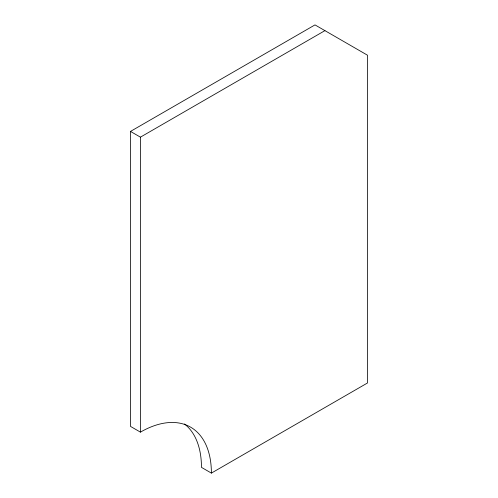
<?xml version="1.0" encoding="UTF-8"?>
<svg xmlns="http://www.w3.org/2000/svg" width="498" height="498" viewBox="0 0 498 498"><rect width="100%" height="100%" fill="white"/><g stroke="black" fill="none" stroke-linecap="round" stroke-linejoin="round"><path stroke-width="0.75" d="M211.389 473.1A100.353 57.936 -60 0 0 140.43 432.133L130.495 426.394L130.495 131.416L314.991 24.9L367.505 55.216L367.505 382.968L211.389 473.1L201.46 467.367A100.353 57.936 -60 0 0 184.453 423.966M130.495 131.416L140.43 137.155L324.926 30.633M140.43 137.155L140.43 432.133"/></g></svg>
